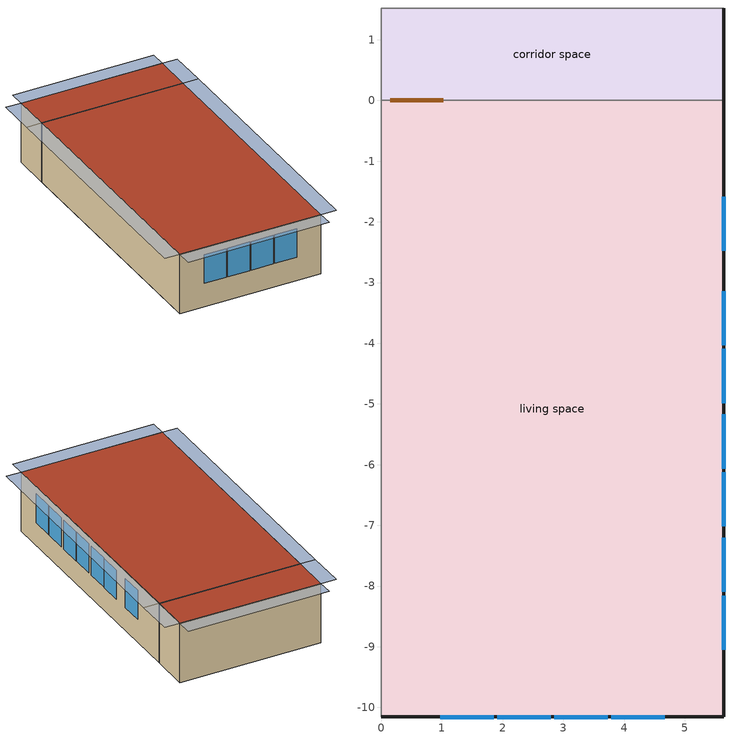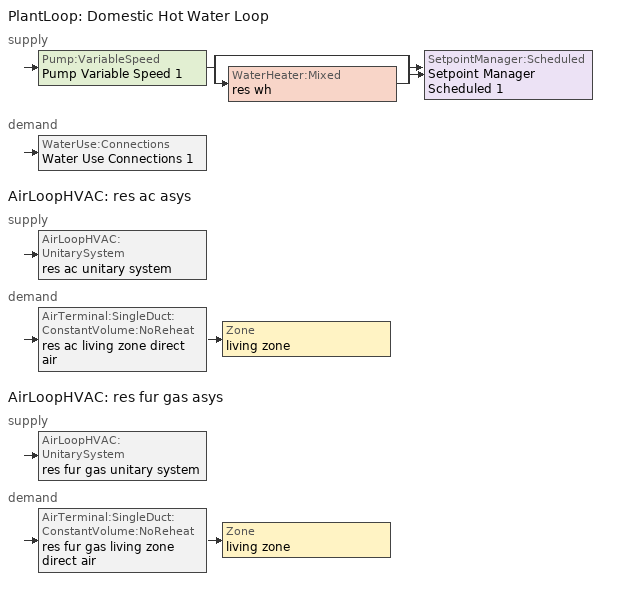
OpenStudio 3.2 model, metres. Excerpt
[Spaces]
living space
 floor adiabatic (FloorFinUninsFin): 0,-10.16 0,0 5.64,0 5.64,-10.16 z4.88
 wall outside (WallExtInsFin): 0,-10.16 5.64,-10.16 5.64,0 z4.88:7.32
 wall adiabatic (WallIntFinUninsFin): 5.64,0 0,0 0,-10.16 z4.88:7.32
 window (WindowConstruction): 0.97,-10.16 1.85,-10.16 / 1.91,-10.16 2.79,-10.16 / 2.85,-10.16 3.73,-10.16 / 3.79,-10.16 4.67,-10.16 z5.84:7.01; 5.64,-9.05 5.64,-8.16 / 5.64,-8.1 5.64,-7.2 / 5.64,-7.02 5.64,-6.13 / 5.64,-6.06 5.64,-5.17 / 5.64,-4.99 5.64,-4.09 / 5.64,-4.03 5.64,-3.14 / 5.64,-2.48 5.64,-1.59 z5.82:7.01
 roof outside (RoofFinInsExt): 5.64,-10.16 5.64,0 0,0 0,-10.16 z7.32
corridor space
 floor adiabatic (FloorUnfinUninsUnfin): 0,0 0,1.52 5.64,1.52 5.64,0 z4.88
 wall outside (WallExtUninsUnfin): 5.64,0 5.64,1.52 z4.88:7.32
 wall adiabatic (WallIntUnfinUninsUnfin): 5.64,1.52 0,1.52 0,0 5.64,0 z4.88:7.32
 door inside (UninsDoor): 0.15,0 1.02,0 z4.88:7.01
 roof outside (RoofUnfinUninsExt 1): 5.64,0 5.64,1.52 0,1.52 0,0 z7.32
shading: 5.64,-2.48 5.64,-1.59 / 5.64,-4.99 5.64,-4.09 / 5.64,-6.06 5.64,-5.17 / 5.64,-7.02 5.64,-6.13 / 5.64,-8.1 5.64,-7.2 / 5.64,-4.03 5.64,-3.14 / 5.64,-9.05 5.64,-8.16 z5.82:7.01; 0.97,-10.16 1.85,-10.16 / 1.91,-10.16 2.79,-10.16 / 2.85,-10.16 3.73,-10.16 / 3.79,-10.16 4.67,-10.16 z5.84:7.01; 6.25,0 6.25,1.52 5.64,1.52 5.64,0 z7.32; 5.64,2.13 0,2.13 0,1.52 5.64,1.52 z7.32; -0.61,1.52 -0.61,0 0,0 0,1.52 z7.32; 0,-10.77 5.64,-10.77 5.64,-10.16 0,-10.16 z7.32; 6.25,-10.16 6.25,0 5.64,0 5.64,-10.16 z7.32; -0.61,0 -0.61,-10.16 0,-10.16 0,0 z7.32
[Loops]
PlantLoop 'Domestic Hot Water Loop'
 supply: Pump:VariableSpeed 'Pump Variable Speed 1' > split
  | bypass
  | WaterHeater:Mixed 'res wh'
  join > SetpointManager:Scheduled 'Setpoint Manager Scheduled 1'
 demand: WaterUse:Connections 'Water Use Connections 1'
AirLoopHVAC 'res ac asys'
 supply: AirLoopHVAC:UnitarySystem 'res ac unitary system'
 demand: AirTerminal:SingleDuct:ConstantVolume:NoReheat 'res ac living zone direct air' > Zone 'living zone'
AirLoopHVAC 'res fur gas asys'
 supply: AirLoopHVAC:UnitarySystem 'res fur gas unitary system'
 demand: AirTerminal:SingleDuct:ConstantVolume:NoReheat 'res fur gas living zone direct air' > Zone 'living zone'
[Building]
Building 1: North Axis {deg}=0; Standards Number of Stories=4; Standards Number of Above Ground Stories=3; Standards Building Type=multifamily; Standards Number of Living Units=13
[Site]
Boston Logan IntL Arpt_MA_USA: Latitude {deg}=42.37; Longitude {deg}=-71.02; Time Zone {hr}=-5; Elevation {m}=6; Terrain=Suburbs
[ClimateZones]
Climate Zone Institution Name 1=Building America; Climate Zone Document Year 1=0; Climate Zone Value 1=Cold
[Site:WaterMainsTemperature]
Calculation Method=Correlation; Annual Average Outdoor Air Temperature {C}=10.5996; Maximum Difference In Monthly Average Outdoor Air Temperatures {deltaC}=26.3598
[Site:GroundTemperature:Deep]
10.5996, 10.5996, 10.5996, 10.5996, 10.5996, 10.5996, 10.5996, 10.5996, 10.5996, 10.5996, 10.5996, 10.5996
[Material] Roughness=Rough
Name | Thickness {m} | Conductivity {W/m-K} | Density {kg/m3} | Specific Heat {J/kg-K} | Thermal Absorptance | Solar Absorptance | Visible Absorptance
Asphalt Shingles, Medium | 0.009525 | 0.162714 | 1121.4 | 1465.45 | 0.91 | 0.85 | 0.85
RoofSheathing | 0.01905 | 0.115458 | 512.64 | 1214.23 | 0.82 | 0.3 | 0.3
RoofIns | 0.28575 | 0.0473167 | 78.34581 | 1123.46 | 0.91 | 0.85 | 0.91
Drywall 0.5 in. | 0.0127 | 0.160291 | 801 | 837.4 | 0.9 | 0.5 | 0.1
RoofStudAndAirRoof 1 | 0.28575 | 11.3112 | 37.0049 | 1207.88 | 0.91 | 0.85 | 0.91
Vinyl, Light | 0.009525 | 0.089435 | 177.822 | 1046.75 | 0.9 | 0.3 | 0.3
WallSheathing | 0.0127 | 0.115458 | 512.64 | 1214.23 | 0.82 | 0.3 | 0.3
WallCMU | 0.1524 | 0.469988 | 1001.12 | 852.065 | 0.9 | 0.3 | 0.9
WallFurring | 0.0508 | 0.0312359 | 110.334 | 1154.52 | 0.9 | 0.3 | 0.9
WallStudAndCavity | 0.0889 | 0.393744 | 83.0341 | 1211.67 | 0.9 | 0.3 | 0.9
WallStudAndCavity 1 | 0.0889 | 0.396154 | 83.0341 | 1211.67 | 0.9 | 0.3 | 0.9
WallStudAndCavity 2 | 0.0889 | 0.403258 | 83.0341 | 1211.67 | 0.9 | 0.3 | 0.9
WallStudAndCavity 3 | 0.0889 | 0.397942 | 83.0341 | 1211.67 | 0.82 | 0.3 | 0.3
res furniture material living space | 0.1524 | 0.115458 | 640.8 | 1214.23 | 0.9 | 0.6 | 0.1
FloorFinStudAndAirFloor | 0.1397 | 0.557395 | 67.691 | 1210.98 | 0.9 | 0.5 | 0.9
Wood Floor | 0.015875 | 0.115458 | 544.68 | 1214.23
Floor Covering | 0.0127 | 0.0433444 | 54.468 | 1339.84 | 0.9 | 0.9
FloorFinStudAndAirFloor 1 | 0.1397 | 0.606274 | 67.691 | 1210.98 | 0.82 | 0.3 | 0.3
DoorMaterial | 0.04445 | 0.0612267 | 512.64 | 1214.23 | 0.82 | 0.3 | 0.3
[Construction]
RoofFinInsExt: Asphalt Shingles, Medium, RoofSheathing, RoofIns, Drywall 0.5 in.
RoofUnfinUninsExt 1: Asphalt Shingles, Medium, RoofSheathing, RoofStudAndAirRoof 1
WallExtInsFin: Vinyl, Light, WallSheathing, WallCMU, WallFurring, Drywall 0.5 in.
WallExtUninsUnfin: Vinyl, Light, WallSheathing, WallStudAndCavity
WallIntFinUninsFin: Vinyl, Light, WallStudAndCavity 1, Drywall 0.5 in.
WallIntUnfinUninsUnfin: Vinyl, Light, WallStudAndCavity 2
WallIntFinUninsFin 1: WallStudAndCavity 3, Drywall 0.5 in.
res furniture construction living space: res furniture material living space
FloorFinUninsFin: Drywall 0.5 in., FloorFinStudAndAirFloor, RoofSheathing, Wood Floor, Floor Covering
FloorUnfinUninsUnfin: FloorFinStudAndAirFloor 1, RoofSheathing
WindowConstruction: WindowMaterial
UninsDoor: DoorMaterial
[WindowMaterial:SimpleGlazingSystem]
WindowMaterial: U-Factor {W/m2-K}=2.78222; Solar Heat Gain Coefficient=0.56
[ThermalZone] Use Ideal Air Loads=No
Name | Thermostat
living zone | living zone temperature setpoint
corridor zone
[Sizing:Zone] Zone Cooling Design Supply Air Temperature Input Method=SupplyAirTemperature; Zone Cooling Design Supply Air Temperature {C}=14; Zone Cooling Design Supply Air Temperature Difference {deltaC}=11.11; Zone Heating Design Supply Air Temperature Input Method=SupplyAirTemperature; Zone Heating Design Supply Air Temperature {C}=40; Zone Heating Design Supply Air Temperature Difference {deltaC}=11.11; Zone Cooling Design Supply Air Humidity Ratio {kg-H2O/kg-air}=0.0085; Zone Heating Design Supply Air Humidity Ratio {kg-H2O/kg-air}=0.008; Cooling Design Air Flow Method=DesignDay; Heating Design Air Flow Method=DesignDay; Account for Dedicated Outdoor Air System=No; Dedicated Outdoor Air System Control Strategy=NeutralSupplyAir; Dedicated Outdoor Air Low Setpoint Temperature for Design {C}=autosize; Dedicated Outdoor Air High Setpoint Temperature for Design {C}=autosize
living zone; corridor zone
[Zone equipment]
living zone: res ac living zone direct air, res fur gas living zone direct air
[Space]
Name | Space Type | Thermal Zone | Building Unit
living space | Space Type 1 | living zone | unit 1
corridor space | Space Type 2 | corridor zone
[SpaceType]
Name | Standards Space Type
Space Type 1 | living
Space Type 2 | corridor
[BuildingUnit]
unit 1: Building Unit Type=Residential
[External:File]
schedules.csv: File=schedules.csv
[People:Definition]
res occupants|living space: Number of People Calculation Method=People; Number of People {people}=1; Fraction Radiant=0.319734; Sensible Heat Fraction=0.573; Carbon Dioxide Generation Rate {m3/s-W}=0; Enable ASHRAE 55 Comfort Warnings=No; Mean Radiant Temperature Calculation Type=ZoneAveraged
[People]
res occupants|living space: People Definition=res occupants|living space; Space or SpaceType=living space; Number of People Schedule=occupants; Activity Level Schedule=res occupants activity schedule; Multiplier=1
[InternalMass:Definition] Design Level Calculation Method=SurfaceArea
Name | Construction | Surface Area {m2}
living space Partition | WallIntFinUninsFin 1 | 57.3212
res furniture mass living space | res furniture construction living space | 22.9285
[InternalMass] Space or SpaceType=living space; Multiplier=1
Name | Internal Mass Definition
living space Partition | living space Partition
res furniture mass living space | res furniture mass living space
[PlantLoop]
Domestic Hot Water Loop: Glycol Concentration=0; Maximum Loop Flow Rate {m3/s}=0.01; Plant Loop Volume {m3}=0.003; Load Distribution Scheme=Optimal
[Sizing:Plant]
Domestic Hot Water Loop: Loop Type=Heating; Design Loop Exit Temperature {C}=51.6667; Loop Design Temperature Difference {deltaC}=5.55556; Sizing Option=NonCoincident; Zone Timesteps in Averaging Window=1; Coincident Sizing Factor Mode=None
[Pump:VariableSpeed]
Pump Variable Speed 1: Rated Flow Rate {m3/s}=0.01; Rated Pump Head {Pa}=1; Rated Power Consumption {W}=0; Motor Efficiency=1; Fraction of Motor Inefficiencies to Fluid Stream=0; Coefficient 1 of the Part Load Performance Curve=0; Coefficient 2 of the Part Load Performance Curve=1; Coefficient 3 of the Part Load Performance Curve=0; Coefficient 4 of the Part Load Performance Curve=0; Pump Control Type=Intermittent; Skin Loss Radiative Fraction=0.5; Design Power Sizing Method=PowerPerFlowPerPressure; Design Electric Power per Unit Flow Rate {W/(m3/s)}=348701.1; Design Shaft Power per Unit Flow Rate per Unit Head {W-s/m3-Pa}=1.28205; Design Minimum Flow Rate Fraction=0
[SetpointManager:Scheduled]
Setpoint Manager Scheduled 1: Control Variable=Temperature; Schedule=dhw temp
[WaterHeater:Mixed]
res wh: Tank Volume {m3}=0.107884; Setpoint Temperature Schedule=WH Setpoint Temp; Deadband Temperature Difference {deltaC}=2; Maximum Temperature Limit {C}=99; Heater Control Type=Cycle; Heater Maximum Capacity {W}=11722.8; Heater Minimum Capacity {W}=0; Heater Fuel Type=NaturalGas; Heater Thermal Efficiency=0.773298; Off Cycle Parasitic Fuel Consumption Rate {W}=0; Off Cycle Parasitic Fuel Type=Electricity; Off Cycle Parasitic Heat Fraction to Tank=0; On Cycle Parasitic Fuel Consumption Rate {W}=0; On Cycle Parasitic Fuel Type=Electricity; On Cycle Parasitic Heat Fraction to Tank=0; Ambient Temperature Indicator=ThermalZone; Ambient Temperature Thermal Zone=living zone; Off Cycle Loss Coefficient to Ambient Temperature {W/K}=4.15693; Off Cycle Loss Fraction to Thermal Zone=0.64; On Cycle Loss Coefficient to Ambient Temperature {W/K}=4.15693; On Cycle Loss Fraction to Thermal Zone=1; Use Side Effectiveness=1; Source Side Effectiveness=1; Use Side Design Flow Rate {m3/s}=autosize; Source Side Design Flow Rate {m3/s}=autosize; Indirect Water Heating Recovery Time {hr}=1.5; Source Side Flow Control Mode=IndirectHeatPrimarySetpoint
[WaterHeater:Sizing]
res wh: Design Mode=PeakDraw; Time Storage Can Meet Peak Draw {hr}=0.538503; Time for Tank Recovery {hr}=0; Nominal Tank Volume for Autosizing Plant Connections {m3}=1
[WaterUse:Connections]
Water Use Connections 1: Drain Water Heat Exchanger Type=None; Drain Water Heat Exchanger Destination=Plant; Water Use Equipment Name 1=res shower; Water Use Equipment Name 2=res sink; Water Use Equipment Name 3=res bath; Water Use Equipment Name 4=res shower dist; Water Use Equipment Name 5=res sink dist; Water Use Equipment Name 6=res bath dist
[WaterUse:Equipment:Definition] Target Temperature Schedule=fixtures temperature schedule
Name | Peak Flow Rate {m3/s}
res shower | 4.21913e-05
res sink | 4.33253e-05
res bath | 0.000120343
res shower dist; res sink dist; res bath dist | 0
[WaterUse:Equipment] Space=living space
Name | Water Use Equipment Definition | Flow Rate Fraction Schedule
res shower | res shower | showers
res sink | res sink | sinks
res bath | res bath | baths
res shower dist | res shower dist | showers
res sink dist | res sink dist | sinks
res bath dist | res bath dist | baths
[OtherEquipment:Definition] Design Level Calculation Method=EquipmentLevel
Name | Design Level {W} | Fraction Latent | Fraction Radiant | Fraction Lost
res shower | 1213 | 0.486928 | 0 | 0
res sink | 434.8 | 0.311378 | 0 | 0
res bath | 1773.46 | 0 | 0 | 0
res hot water distribution | 2058.7 | 0 | 0 | 0
res range gas | 8060.01 | 0.2 | 0.18 | 0.5
[OtherEquipment] Space or SpaceType=living space
Name | Other Equipment Definition | Schedule | Fuel Type
res shower | res shower | showers
res sink | res sink | sinks
res bath | res bath | baths
res hot water distribution | res hot water distribution | showers
res range gas | res range gas | cooking_range | NaturalGas
[EnergyManagementSystem:Sensor]
Name | Output Variable or Output Meter Index Key | Output Variable or Output Meter
res_shower_vol | res shower | Water Use Equipment Hot Water Volume
res_shower_tout | res wh | Water Heater Use Side Outlet Temperature
res_shower_mixsp | fixtures temperature schedule | Schedule Value
res_nv_pb_s |  | Site Outdoor Air Barometric Pressure
res_af_vw_s |  | Site Wind Speed
res_nv_wt_s |  | Site Outdoor Air Humidity Ratio
res_af_1_tin_s | living zone | Zone Mean Air Temperature
res_af_1_tt_s | living zone | Zone Outdoor Air Drybulb Temperature
res_nv_1_nva_s | res nv_1 avail schedule | Schedule Value
res_nv_1_sp_s | res nv_1 temp schedule | Schedule Value
res_ds_res_fur_gas_asys_fan_rtf_s | res fur gas htg supply fan | Fan Runtime Fraction
res_ds_res_ac_asys_fan_rtf_s | res ac clg supply fan | Fan Runtime Fraction
res_infil_1_range_sch_s | res mv_1 range exhaust schedule | Schedule Value
res_infil_1_bath_sch_s | res mv_1 bath exhaust schedule | Schedule Value
res_infil_1_wh_sch_s | Always On Discrete | Schedule Value
[EnergyManagementSystem:Program]
res_shower_sag: If res_shower_vol > 0; Set ShowerTime=SystemTimeStep; Else; Set ShowerTime=0; EndIf; If (res_shower_vol > 0) && (res_shower_mixsp > res_shower_tout); Set ShowerSag=SystemTimeStep; Set ShowerE=res_shower_vol*4141170*(res_shower_mixsp-res_shower_tout); Else; Set ShowerSag=0; Set ShowerE=0; EndIf
res_nv_1_program: Set Tdiff = res_af_1_tin_s-res_af_1_tt_s; Set dT = (@Abs Tdiff); Set pt = (@RhFnTdbWPb res_af_1_tt_s res_nv_wt_s res_nv_pb_s); Set NVA = 4577.208689860516; Set Cs = 8.963020389461627e-05; Set Cw = 6.158219665777789e-05; Set MNV = 0.7765108598784023; Set MHR = 0.0115; Set MRH = 0.7; Set temp1 = (res_nv_1_nva_s*NVA); Set SGNV = temp1*((((Cs*dT)+(Cw*(res_af_vw_s^2)))^0.5)/1000); If (res_nv_wt_s<MHR) && (pt<MRH) && (res_af_1_tin_s>res_nv_1_sp_s); Set temp2 = (res_af_1_tin_s-res_nv_1_sp_s); Set NVadj1 = temp2/(res_af_1_tin_s-res_af_1_tt_s); Set NVadj2 = (@Min NVadj1 1); Set NVadj3 = (@Max NVadj2 0); Set NVadj = SGNV*NVadj3; Set res_nv_1_flow_act = (@Min NVadj MNV); Else; Set res_nv_1_flow_act = 0; EndIf
res_infil_1_program: Set p_m = 0.14; Set p_s = 0.22; Set s_m = 270; Set s_s = 370; Set z_m = 9.99744; Set z_s = 2.4384; Set f_t = (((s_m/z_m)^p_m)*((z_s/s_s)^p_s)); Set Tdiff = res_af_1_tin_s-res_af_1_tt_s; Set dT = @Abs Tdiff; Set c = 0.0474; Set Cs = 0.0841; Set Cw = 0.1506; Set n = 0.65; Set sft = (f_t*0.7000000000000001); Set temp1 = ((c*Cw)*((sft*res_af_vw_s)^(2*n)))^2; Set Qn = (((c*Cs*(dT^n))^2)+temp1)^0.5; Set Tdiff = res_af_1_tin_s-res_af_1_tt_s; Set QWHV = res_infil_1_wh_sch_s*0.0; Set Qrange = res_infil_1_range_sch_s*0.0472; Set Qdryer = 0.0; Set Qbath = res_infil_1_bath_sch_s*0.0236; Set QductsOut = 0; Set QductsIn = 0; Set Qout = Qrange+Qbath+Qdryer+QductsOut; Set Qin = QWHV+QductsIn; Set faneff_wh = 1; Set res_infil_1_house_fan_act = (QWHV*300)/faneff_wh*0; Set faneff_sp = 0.4719474432000001; Set res_infil_1_range_fan_act = (Qrange*300)/faneff_sp; Set res_infil_1_bath_fan_act = (Qbath*300)/faneff_sp; Set Qfan = (@Max Qout Qin); If Qfan > 0; Set Qavg = ((Qout + Qin) / 2.0); If ((@Abs (Qout - Qavg)) / Qavg) <= 0.1; Set phi = 1; Else; Set phi = (Qn / (Qn + Qfan)); EndIf; Set Qinf_adj = phi * Qn; Else; Set Qinf_adj = Qn; EndIf; Set res_infil_1_flow_act = Qfan + Qinf_adj
[EnergyManagementSystem:ProgramCallingManager]
res shower sag: EndOfSystemTimestepAfterHVACReporting; res_shower_sag
res af_1 program calling manager: BeginTimestepBeforePredictor; res_infil_1_program; res_nv_1_program
[EnergyManagementSystem:OutputVariable] Type of Data in Variable=Summed; Update Frequency=SystemTimestep; EMS Program or Subroutine=res_shower_sag
Name | EMS Variable | Units
Unmet Shower Energy|unit 1 | ShowerE | J
Unmet Shower Time|unit 1 | ShowerSag | hr
Shower Draw Time|unit 1 | ShowerTime | hr
[Coil:Cooling:DX:SingleSpeed]
res ac cooling coil: Availability Schedule=Always On Discrete; Rated Total Cooling Capacity {W}=3034.56; Rated Sensible Heat Ratio=0.740403; Rated COP {W/W}=3.06784; Rated Air Flow Rate {m3/s}=0.15723; Rated Evaporator Fan Power Per Volume Flow Rate {W/(m3/s)}=773.391; Total Cooling Capacity Function of Temperature Curve=Cool-Cap-fT1; Total Cooling Capacity Function of Flow Fraction Curve=Cool-Cap-fFF1; Energy Input Ratio Function of Temperature Curve=Cool-EIR-fT1; Energy Input Ratio Function of Flow Fraction Curve=Cool-EIR-fFF1; Part Load Fraction Correlation Curve=Cool-PLF-fPLR1; Minimum Outdoor Dry-Bulb Temperature for Compressor Operation {C}=-25; Nominal Time for Condensate Removal to Begin {s}=1000; Ratio of Initial Moisture Evaporation Rate and Steady State Latent Capacity=1.5; Maximum Cycling Rate {cycles/hr}=3; Latent Capacity Time Constant {s}=45; Condenser Type=AirCooled; Evaporative Condenser Effectiveness=0; Evaporative Condenser Air Flow Rate {m3/s}=Autosize; Evaporative Condenser Pump Rated Power Consumption {W}=Autosize; Crankcase Heater Capacity {W}=0; Maximum Outdoor Dry-Bulb Temperature for Crankcase Heater Operation {C}=12.7778; Basin Heater Capacity {W/K}=0; Basin Heater Setpoint Temperature {C}=10
[Fan:OnOff] Availability Schedule=Always On Discrete; Fan Total Efficiency=0.75; Pressure Rise {Pa}=794.58; Maximum Flow Rate {m3/s}=0.203211; Motor Efficiency=1; Motor In Airstream Fraction=1
Name | Fan Power Ratio Function of Speed Ratio Curve | Fan Efficiency Ratio Function of Speed Ratio Curve
res ac clg supply fan | Fan On Off Power Curve | Fan On Off Efficiency Curve
res fur gas htg supply fan | Fan On Off Power Curve 1 | Fan On Off Efficiency Curve 1
[AirLoopHVAC:UnitarySystem] Control Type=Load; Controlling Zone or Thermostat Location=living zone; Dehumidification Control Type=None; Availability Schedule=Always On Discrete; Fan Placement=BlowThrough; Supply Air Fan Operating Mode Schedule=Always Off Discrete; DX Heating Coil Sizing Ratio=1; Use DOAS DX Cooling Coil=No; DOAS DX Cooling Coil Leaving Minimum Air Temperature {C}=2; Latent Load Control=SensibleOnlyLoadControl; Supply Air Flow Rate Method During Cooling Operation=SupplyAirFlowRate; Supply Air Flow Rate Method During Heating Operation=SupplyAirFlowRate; Supply Air Flow Rate When No Cooling or Heating is Required {m3/s}=0; Maximum Supply Air Temperature {C}=48.8889; Maximum Outdoor Dry-Bulb Temperature for Supplemental Heater Operation {C}=21; Maximum Cycling Rate {cycles/hr}=2.5; Heat Pump Time Constant {s}=60; Fraction of On-Cycle Power Use=0.01; Heat Pump Fan Delay Time {s}=60; Ancilliary On-Cycle Electric Power {W}=0; Ancilliary Off-Cycle Electric Power {W}=0
Name | Supply Fan | Cooling Coil | Supply Air Flow Rate During Cooling Operation {m3/s} | Supply Air Flow Rate During Heating Operation {m3/s} | Heating Coil
res ac unitary system | res ac clg supply fan | res ac cooling coil | 0.203206 | 0
res fur gas unitary system | res fur gas htg supply fan |  | 0 | 0.106204 | res fur gas heating coil
[AirLoopHVAC] Availability Schedule=Always On Discrete; Design Supply Air Flow Rate {m3/s}=0.203206; Design Return Air Flow Fraction of Supply Air Flow=1
res ac asys; res fur gas asys
[Sizing:System] Type of Load to Size On=Sensible; Design Outdoor Air Flow Rate {m3/s}=Autosize; Central Heating Maximum System Air Flow Ratio=0.3; Preheat Design Temperature {C}=7; Preheat Design Humidity Ratio {kg-H2O/kg-Air}=0.008; Precool Design Temperature {C}=12.8; Precool Design Humidity Ratio {kg-H2O/kg-Air}=0.008; Central Cooling Design Supply Air Temperature {C}=12.8; Central Heating Design Supply Air Temperature {C}=16.7; Sizing Option=NonCoincident; 100% Outdoor Air in Cooling=Yes; 100% Outdoor Air in Heating=Yes; Central Cooling Design Supply Air Humidity Ratio {kg-H2O/kg-Air}=0.0085; Central Heating Design Supply Air Humidity Ratio {kg-H2O/kg-Air}=0.008; Cooling Design Air Flow Method=DesignDay; Cooling Design Air Flow Rate {m3/s}=0; Heating Design Air Flow Method=DesignDay; Heating Design Air Flow Rate {m3/s}=0; System Outdoor Air Method=ZoneSum; Zone Maximum Outdoor Air Fraction=1; Cooling Supply Air Flow Rate Per Floor Area {m3/s-m2}=0.00996765; Cooling Fraction of Autosized Cooling Supply Air Flow Rate=1; Cooling Supply Air Flow Rate Per Unit Cooling Capacity {m3/s-W}=3.94755e-05; Heating Supply Air Flow Rate Per Floor Area {m3/s-m2}=0.00996765; Heating Fraction of Autosized Heating Supply Air Flow Rate=1; Heating Fraction of Autosized Cooling Supply Air Flow Rate=1; Heating Supply Air Flow Rate Per Unit Heating Capacity {m3/s-W}=3.15882e-05; Cooling Design Capacity Method=CoolingDesignCapacity; Cooling Design Capacity {W}=autosize; Cooling Design Capacity Per Floor Area {W/m2}=234.7; Fraction of Autosized Cooling Design Capacity=1; Heating Design Capacity Method=HeatingDesignCapacity; Heating Design Capacity {W}=autosize; Heating Design Capacity Per Floor Area {W/m2}=157; Fraction of Autosized Heating Design Capacity=1; Central Cooling Capacity Control Method=OnOff
res ac asys; res fur gas asys
[AirTerminal:SingleDuct:ConstantVolume:NoReheat] Availability Schedule=Always On Discrete; Maximum Air Flow Rate {m3/s}=0.203206
res ac living zone direct air; res fur gas living zone direct air
[Coil:Heating:Gas]
res fur gas heating coil: Availability Schedule=Always On Discrete; Gas Burner Efficiency=0.8; Nominal Capacity {W}=3625.16; Parasitic Electric Load {W}=76; Parasitic Gas Load {W}=0; Fuel Type=NaturalGas
[ThermostatSetpoint:DualSetpoint]
living zone temperature setpoint: Heating Setpoint Temperature Schedule=res heating setpoint; Cooling Setpoint Temperature Schedule=res cooling setpoint
[ElectricEquipment:Definition] Design Level Calculation Method=EquipmentLevel
Name | Design Level {W} | Fraction Latent | Fraction Radiant | Fraction Lost
res ceil fan | 20.9904 | 0 | 0.558 | 0
res refrig | 65.0889 | 0 | 0 | 0
res range electric | 775.377 | 0.3 | 0.24 | 0.3
res misc plug loads|living space | 277.916 | 0.021 | 0.558 | 0.049
res infil_1 house fan; res infil_1 range fan; res infil_1 bath fan | 0 | 0 | 0 | 1
[ElectricEquipment] Space or SpaceType=living space
Name | Electric Equipment Definition | Schedule
res ceil fan | res ceil fan | ceiling_fan
res refrig | res refrig | res refrig schedule
res range electric | res range electric | cooking_range
res misc plug loads|living space | res misc plug loads|living space | plug_loads
res infil_1 house fan | res infil_1 house fan | Always On Discrete
res infil_1 range fan | res infil_1 range fan | Always On Discrete
res infil_1 bath fan | res infil_1 bath fan | Always On Discrete
[Lights:Definition]
res lighting interior living space: Design Level Calculation Method=LightingLevel; Lighting Level {W}=970.809; Fraction Radiant=0.6; Fraction Visible=0.2; Return Air Fraction=0
[Lights]
res lighting interior living space: Lights Definition=res lighting interior living space; Space or SpaceType=living space; Schedule=lighting_interior; Fraction Replaceable=1
[Exterior:Lights:Definition]
res lighting exterior: Design Level {W}=31.9949
[Exterior:Lights]
res lighting exterior: Exterior Lights Definition=res lighting exterior; Schedule=lighting_exterior
[SpaceInfiltration:DesignFlowRate] Space or SpaceType=living space; Schedule=Always On Discrete; Design Flow Rate Calculation Method=Flow/Space; Design Flow Rate {m3/s}=0
res nv_1 flow; res infil_1 flow
[EnergyManagementSystem:Actuator]
Name | Actuated Component | Actuated Component Type | Actuated Component Control Type
res_nv_1_flow_act | res nv_1 flow | Zone Infiltration | Air Exchange Flow Rate
res_infil_1_house_fan_act | res infil_1 house fan | ElectricEquipment | Electricity Rate
res_infil_1_range_fan_act | res infil_1 range fan | ElectricEquipment | Electricity Rate
res_infil_1_bath_fan_act | res infil_1 bath fan | ElectricEquipment | Electricity Rate
res_infil_1_flow_act | res infil_1 flow | Zone Infiltration | Air Exchange Flow Rate
[Schedule:File] External File=schedules.csv; Rows to Skip at Top=1; Number of Hours of Data=8760; Minutes per Item=15
Name | Column Number
occupants | 1
showers | 14
sinks | 15
baths | 13
ceiling_fan | 16
cooking_range | 6
lighting_interior | 2
lighting_exterior | 3
plug_loads | 17
[Schedule:Constant]
Name | Value
res occupants activity schedule | 112.539
dhw temp; WH Setpoint Temp | 51.6667
fixtures temperature schedule | 43.3333
Always On Discrete | 1
Always Off Discrete | 0
[Schedule:Ruleset]
Name | Default Day Schedule | Summer Design Day Schedule | Winter Design Day Schedule
res heating setpoint | Schedule Day 6 | res heating setpoint summer design | res heating setpoint winter design
res cooling setpoint | Schedule Day 7 | res cooling setpoint summer design | res cooling setpoint winter design
res refrig schedule | Schedule Day 8 | res refrig schedule summer design | res refrig schedule winter design
res nv_1 temp schedule | Schedule Day 11
res nv_1 avail schedule | Schedule Day 12
res mv_1 range exhaust schedule | Schedule Day 15 | res mv_1 range exhaust schedule summer design | res mv_1 range exhaust schedule winter design
res mv_1 bath exhaust schedule | Schedule Day 16 | res mv_1 bath exhaust schedule summer design | res mv_1 bath exhaust schedule winter design
[Schedule:Day]
Schedule Day 6; Schedule Day 7; Schedule Day 8; res refrig schedule winter design; Schedule Day 11; Schedule Day 12; Schedule Day 15; res mv_1 range exhaust schedule winter design; Schedule Day 16; res mv_1 bath exhaust schedule winter design: 24, 0, 0
res heating setpoint weekday1; res heating setpoint weekday2; res heating setpoint weekday3; res heating setpoint weekday4; res heating setpoint weekday5; res heating setpoint weekday6; res heating setpoint weekday7; res heating setpoint weekday8; res heating setpoint weekday9; res heating setpoint weekday10; res heating setpoint weekday11; res heating setpoint weekday12: 9, 0, 20.5556, 17, 0, 19.4444, 20, 0, 21.1111, 24, 0, 20.5556
res heating setpoint weekend1; res heating setpoint weekend2; res heating setpoint weekend3; res heating setpoint weekend4; res heating setpoint weekend5; res heating setpoint weekend6; res heating setpoint weekend7; res heating setpoint weekend8; res heating setpoint weekend9; res heating setpoint weekend10; res heating setpoint weekend11; res heating setpoint weekend12; res cooling setpoint weekend1; res cooling setpoint weekend2; res cooling setpoint weekend3; res cooling setpoint weekend4; res cooling setpoint weekend5; res cooling setpoint weekend10; res cooling setpoint weekend11; res cooling setpoint weekend12: 24, 0, 20.5556
res heating setpoint winter design; res cooling setpoint winter design; res nv_1 temp schedule weekend8: 24, 0, 21.1111
res heating setpoint summer design; res cooling setpoint summer design: 24, 0, 23.8889
res cooling setpoint weekday1; res cooling setpoint weekday2; res cooling setpoint weekday3; res cooling setpoint weekday4; res cooling setpoint weekday5; res cooling setpoint weekday10; res cooling setpoint weekday11; res cooling setpoint weekday12: 9, 0, 20.5556, 12, 0, 20, 20, 0, 21.1111, 24, 0, 20.5556
res cooling setpoint weekday6; res cooling setpoint weekday7; res cooling setpoint weekday8; res cooling setpoint weekday9: 1, 0, 20.5556, 2, 0, 20.5556, 3, 0, 20.5556, 4, 0, 20.5556, 5, 0, 20.5556, 6, 0, 20.5556, 7, 0, 20.5556, 8, 0, 20.5556, 9, 0, 20.5556, 10, 0, 20, 11, 0, 20, 12, 0, 20, 13, 0, 21.1111, 14, 0, 21.1111, 15, 0, 21.1111, 16, 0, 21.1111, 17, 0, 21.1111, 18, 0, 21.1111, 19, 0, 21.1111, 20, 0, 21.1111, 21, 0, 20.5556, 22, 0, 20.5556, 23, 0, 20.5556, 24, 0, 20.5556
res cooling setpoint weekend6; res cooling setpoint weekend7; res cooling setpoint weekend8; res cooling setpoint weekend9: 1, 0, 20.5556, 2, 0, 20.5556, 3, 0, 20.5556, 4, 0, 20.5556, 5, 0, 20.5556, 6, 0, 20.5556, 7, 0, 20.5556, 8, 0, 20.5556, 9, 0, 20.5556, 10, 0, 20.5556, 11, 0, 20.5556, 12, 0, 20.5556, 13, 0, 20.5556, 14, 0, 20.5556, 15, 0, 20.5556, 16, 0, 20.5556, 17, 0, 20.5556, 18, 0, 20.5556, 19, 0, 20.5556, 20, 0, 20.5556, 21, 0, 20.5556, 22, 0, 20.5556, 23, 0, 20.5556, 24, 0, 20.5556
res refrig schedule allday1; res refrig schedule allday12: 1, 0, 0.610949, 2, 0, 0.595675, 3, 0, 0.580401, 4, 0, 0.565128, 6, 0, 0.549854, 7, 0, 0.580401, 8, 0, 0.610949, 10, 0, 0.626223, 12, 0, 0.610949, 15, 0, 0.641496, 16, 0, 0.626223, 17, 0, 0.672044, 18, 0, 0.733139, 19, 0, 0.763686, 20, 0, 0.733139, 21, 0, 0.717865, 22, 0, 0.702591, 23, 0, 0.672044, 24, 0, 0.626223
res refrig schedule allday2: 1, 0, 0.609489, 2, 0, 0.594252, 3, 0, 0.579015, 4, 0, 0.563777, 6, 0, 0.54854, 7, 0, 0.579015, 8, 0, 0.609489, 10, 0, 0.624726, 12, 0, 0.609489, 15, 0, 0.639964, 16, 0, 0.624726, 17, 0, 0.670438, 18, 0, 0.731387, 19, 0, 0.761861, 20, 0, 0.731387, 21, 0, 0.71615, 22, 0, 0.700912, 23, 0, 0.670438, 24, 0, 0.624726
res refrig schedule allday3; res refrig schedule allday4; res refrig schedule allday5: 1, 0, 0.791241, 2, 0, 0.77146, 3, 0, 0.751679, 4, 0, 0.731898, 6, 0, 0.712117, 7, 0, 0.751679, 8, 0, 0.791241, 10, 0, 0.811022, 12, 0, 0.791241, 15, 0, 0.830803, 16, 0, 0.811022, 17, 0, 0.870365, 18, 0, 0.949489, 19, 0, 0.989051, 20, 0, 0.949489, 21, 0, 0.929708, 22, 0, 0.909927, 23, 0, 0.870365, 24, 0, 0.811022
res refrig schedule allday6; res refrig schedule allday7; res refrig schedule allday8; res refrig schedule allday9: 1, 0, 0.8, 2, 0, 0.78, 3, 0, 0.76, 4, 0, 0.74, 6, 0, 0.72, 7, 0, 0.76, 8, 0, 0.8, 10, 0, 0.82, 12, 0, 0.8, 15, 0, 0.84, 16, 0, 0.82, 17, 0, 0.88, 18, 0, 0.96, 19, 0, 1, 20, 0, 0.96, 21, 0, 0.94, 22, 0, 0.92, 23, 0, 0.88, 24, 0, 0.82
res refrig schedule allday10: 1, 0, 0.679562, 2, 0, 0.662573, 3, 0, 0.645584, 4, 0, 0.628595, 6, 0, 0.611606, 7, 0, 0.645584, 8, 0, 0.679562, 10, 0, 0.696551, 12, 0, 0.679562, 15, 0, 0.71354, 16, 0, 0.696551, 17, 0, 0.747518, 18, 0, 0.815474, 19, 0, 0.849453, 20, 0, 0.815474, 21, 0, 0.798485, 22, 0, 0.781496, 23, 0, 0.747518, 24, 0, 0.696551
res refrig schedule allday11: 1, 0, 0.675182, 2, 0, 0.658303, 3, 0, 0.641423, 4, 0, 0.624544, 6, 0, 0.607664, 7, 0, 0.641423, 8, 0, 0.675182, 10, 0, 0.692062, 12, 0, 0.675182, 15, 0, 0.708942, 16, 0, 0.692062, 17, 0, 0.742701, 18, 0, 0.810219, 19, 0, 0.843978, 20, 0, 0.810219, 21, 0, 0.793339, 22, 0, 0.77646, 23, 0, 0.742701, 24, 0, 0.692062
res refrig schedule summer design; res mv_1 range exhaust schedule summer design; res mv_1 bath exhaust schedule summer design: 24, 0, 1
res nv_1 temp schedule weekday1; res nv_1 temp schedule weekday2; res nv_1 temp schedule weekday3; res nv_1 temp schedule weekday4; res nv_1 temp schedule weekday5; res nv_1 temp schedule weekday10; res nv_1 temp schedule weekday11; res nv_1 temp schedule weekday12: 9, 0, 20, 12, 0, 19.4444, 20, 0, 20.5556, 24, 0, 20
res nv_1 temp schedule weekend1; res nv_1 temp schedule weekend2; res nv_1 temp schedule weekend3; res nv_1 temp schedule weekend4; res nv_1 temp schedule weekend5; res nv_1 temp schedule weekend10; res nv_1 temp schedule weekend11; res nv_1 temp schedule weekend12: 24, 0, 20
res nv_1 temp schedule allday6; res nv_1 temp schedule allday7; res nv_1 temp schedule allday9: 24, 0, 21.6667
res nv_1 temp schedule weekday8: 9, 0, 21.1111, 17, 0, 20, 20, 0, 21.6667, 24, 0, 21.1111
res nv_1 availability schedule allday1 on; res nv_1 availability schedule allday1 on 1; res nv_1 availability schedule allday1 on 2; res nv_1 availability schedule allday1 on 3; res nv_1 availability schedule allday1 on 4; res nv_1 availability schedule allday1 on 5; res nv_1 availability schedule allday1 on 6; res nv_1 availability schedule allday1 on 7; res nv_1 availability schedule allday1 on 8; res nv_1 availability schedule allday1 on 9; res nv_1 availability schedule allday1 on 10; res nv_1 availability schedule allday1 on 11: 1, 0, 1, 2, 0, 1, 3, 0, 1, 4, 0, 1, 5, 0, 1, 6, 0, 1, 7, 0, 1, 8, 0, 1, 9, 0, 1, 10, 0, 1, 11, 0, 1, 12, 0, 1, 13, 0, 1, 14, 0, 1, 15, 0, 1, 16, 0, 1, 17, 0, 1, 18, 0, 1, 19, 0, 1, 20, 0, 1, 21, 0, 1, 22, 0, 1, 23, 0, 1, 24, 0, 1
res mv_1 range exhaust schedule allday1; res mv_1 range exhaust schedule allday2; res mv_1 range exhaust schedule allday3; res mv_1 range exhaust schedule allday4; res mv_1 range exhaust schedule allday5; res mv_1 range exhaust schedule allday6; res mv_1 range exhaust schedule allday7; res mv_1 range exhaust schedule allday8; res mv_1 range exhaust schedule allday9; res mv_1 range exhaust schedule allday10; res mv_1 range exhaust schedule allday11; res mv_1 range exhaust schedule allday12: 16, 0, 0, 17, 0, 1, 24, 0, 0
res mv_1 bath exhaust schedule allday1; res mv_1 bath exhaust schedule allday2; res mv_1 bath exhaust schedule allday3; res mv_1 bath exhaust schedule allday4; res mv_1 bath exhaust schedule allday5; res mv_1 bath exhaust schedule allday6; res mv_1 bath exhaust schedule allday7; res mv_1 bath exhaust schedule allday8; res mv_1 bath exhaust schedule allday9; res mv_1 bath exhaust schedule allday10; res mv_1 bath exhaust schedule allday11; res mv_1 bath exhaust schedule allday12: 4, 0, 0, 5, 0, 1, 24, 0, 0
[Schedule:Rule] Date Specification Type=DateRange; Start Day=1
Name | Schedule Ruleset | Rule Order | Day Schedule | Apply Monday | Apply Tuesday | Apply Wednesday | Apply Thursday | Apply Friday | Start Month | End Month | End Day | Apply Sunday | Apply Saturday
res heating setpoint weekday rule1 | res heating setpoint | 23 | res heating setpoint weekday1 | Yes | Yes | Yes | Yes | Yes | 1 | 1 | 31
res heating setpoint weekend rule1 | res heating setpoint | 22 | res heating setpoint weekend1 |  |  |  |  |  | 1 | 1 | 31 | Yes | Yes
res heating setpoint weekday rule2 | res heating setpoint | 21 | res heating setpoint weekday2 | Yes | Yes | Yes | Yes | Yes | 2 | 2 | 28
res heating setpoint weekend rule2 | res heating setpoint | 20 | res heating setpoint weekend2 |  |  |  |  |  | 2 | 2 | 28 | Yes | Yes
res heating setpoint weekday rule3 | res heating setpoint | 19 | res heating setpoint weekday3 | Yes | Yes | Yes | Yes | Yes | 3 | 3 | 31
res heating setpoint weekend rule3 | res heating setpoint | 18 | res heating setpoint weekend3 |  |  |  |  |  | 3 | 3 | 31 | Yes | Yes
res heating setpoint weekday rule4 | res heating setpoint | 17 | res heating setpoint weekday4 | Yes | Yes | Yes | Yes | Yes | 4 | 4 | 30
res heating setpoint weekend rule4 | res heating setpoint | 16 | res heating setpoint weekend4 |  |  |  |  |  | 4 | 4 | 30 | Yes | Yes
res heating setpoint weekday rule5 | res heating setpoint | 15 | res heating setpoint weekday5 | Yes | Yes | Yes | Yes | Yes | 5 | 5 | 31
res heating setpoint weekend rule5 | res heating setpoint | 14 | res heating setpoint weekend5 |  |  |  |  |  | 5 | 5 | 31 | Yes | Yes
res heating setpoint weekday rule6 | res heating setpoint | 13 | res heating setpoint weekday6 | Yes | Yes | Yes | Yes | Yes | 6 | 6 | 30
res heating setpoint weekend rule6 | res heating setpoint | 12 | res heating setpoint weekend6 |  |  |  |  |  | 6 | 6 | 30 | Yes | Yes
res heating setpoint weekday rule7 | res heating setpoint | 11 | res heating setpoint weekday7 | Yes | Yes | Yes | Yes | Yes | 7 | 7 | 31
res heating setpoint weekend rule7 | res heating setpoint | 10 | res heating setpoint weekend7 |  |  |  |  |  | 7 | 7 | 31 | Yes | Yes
res heating setpoint weekday rule8 | res heating setpoint | 9 | res heating setpoint weekday8 | Yes | Yes | Yes | Yes | Yes | 8 | 8 | 31
res heating setpoint weekend rule8 | res heating setpoint | 8 | res heating setpoint weekend8 |  |  |  |  |  | 8 | 8 | 31 | Yes | Yes
res heating setpoint weekday rule9 | res heating setpoint | 7 | res heating setpoint weekday9 | Yes | Yes | Yes | Yes | Yes | 9 | 9 | 30
res heating setpoint weekend rule9 | res heating setpoint | 6 | res heating setpoint weekend9 |  |  |  |  |  | 9 | 9 | 30 | Yes | Yes
res heating setpoint weekday rule10 | res heating setpoint | 5 | res heating setpoint weekday10 | Yes | Yes | Yes | Yes | Yes | 10 | 10 | 31
res heating setpoint weekend rule10 | res heating setpoint | 4 | res heating setpoint weekend10 |  |  |  |  |  | 10 | 10 | 31 | Yes | Yes
res heating setpoint weekday rule11 | res heating setpoint | 3 | res heating setpoint weekday11 | Yes | Yes | Yes | Yes | Yes | 11 | 11 | 30
res heating setpoint weekend rule11 | res heating setpoint | 2 | res heating setpoint weekend11 |  |  |  |  |  | 11 | 11 | 30 | Yes | Yes
res heating setpoint weekday rule12 | res heating setpoint | 1 | res heating setpoint weekday12 | Yes | Yes | Yes | Yes | Yes | 12 | 12 | 31
res heating setpoint weekend rule12 | res heating setpoint | 0 | res heating setpoint weekend12 |  |  |  |  |  | 12 | 12 | 31 | Yes | Yes
res cooling setpoint weekday rule1 | res cooling setpoint | 23 | res cooling setpoint weekday1 | Yes | Yes | Yes | Yes | Yes | 1 | 1 | 31
res cooling setpoint weekend rule1 | res cooling setpoint | 22 | res cooling setpoint weekend1 |  |  |  |  |  | 1 | 1 | 31 | Yes | Yes
res cooling setpoint weekday rule2 | res cooling setpoint | 21 | res cooling setpoint weekday2 | Yes | Yes | Yes | Yes | Yes | 2 | 2 | 28
res cooling setpoint weekend rule2 | res cooling setpoint | 20 | res cooling setpoint weekend2 |  |  |  |  |  | 2 | 2 | 28 | Yes | Yes
res cooling setpoint weekday rule3 | res cooling setpoint | 19 | res cooling setpoint weekday3 | Yes | Yes | Yes | Yes | Yes | 3 | 3 | 31
res cooling setpoint weekend rule3 | res cooling setpoint | 18 | res cooling setpoint weekend3 |  |  |  |  |  | 3 | 3 | 31 | Yes | Yes
res cooling setpoint weekday rule4 | res cooling setpoint | 17 | res cooling setpoint weekday4 | Yes | Yes | Yes | Yes | Yes | 4 | 4 | 30
res cooling setpoint weekend rule4 | res cooling setpoint | 16 | res cooling setpoint weekend4 |  |  |  |  |  | 4 | 4 | 30 | Yes | Yes
res cooling setpoint weekday rule5 | res cooling setpoint | 15 | res cooling setpoint weekday5 | Yes | Yes | Yes | Yes | Yes | 5 | 5 | 31
res cooling setpoint weekend rule5 | res cooling setpoint | 14 | res cooling setpoint weekend5 |  |  |  |  |  | 5 | 5 | 31 | Yes | Yes
res cooling setpoint weekday rule6 | res cooling setpoint | 13 | res cooling setpoint weekday6 | Yes | Yes | Yes | Yes | Yes | 6 | 6 | 30
res cooling setpoint weekend rule6 | res cooling setpoint | 12 | res cooling setpoint weekend6 |  |  |  |  |  | 6 | 6 | 30 | Yes | Yes
res cooling setpoint weekday rule7 | res cooling setpoint | 11 | res cooling setpoint weekday7 | Yes | Yes | Yes | Yes | Yes | 7 | 7 | 31
res cooling setpoint weekend rule7 | res cooling setpoint | 10 | res cooling setpoint weekend7 |  |  |  |  |  | 7 | 7 | 31 | Yes | Yes
res cooling setpoint weekday rule8 | res cooling setpoint | 9 | res cooling setpoint weekday8 | Yes | Yes | Yes | Yes | Yes | 8 | 8 | 31
res cooling setpoint weekend rule8 | res cooling setpoint | 8 | res cooling setpoint weekend8 |  |  |  |  |  | 8 | 8 | 31 | Yes | Yes
res cooling setpoint weekday rule9 | res cooling setpoint | 7 | res cooling setpoint weekday9 | Yes | Yes | Yes | Yes | Yes | 9 | 9 | 30
res cooling setpoint weekend rule9 | res cooling setpoint | 6 | res cooling setpoint weekend9 |  |  |  |  |  | 9 | 9 | 30 | Yes | Yes
res cooling setpoint weekday rule10 | res cooling setpoint | 5 | res cooling setpoint weekday10 | Yes | Yes | Yes | Yes | Yes | 10 | 10 | 31
res cooling setpoint weekend rule10 | res cooling setpoint | 4 | res cooling setpoint weekend10 |  |  |  |  |  | 10 | 10 | 31 | Yes | Yes
res cooling setpoint weekday rule11 | res cooling setpoint | 3 | res cooling setpoint weekday11 | Yes | Yes | Yes | Yes | Yes | 11 | 11 | 30
res cooling setpoint weekend rule11 | res cooling setpoint | 2 | res cooling setpoint weekend11 |  |  |  |  |  | 11 | 11 | 30 | Yes | Yes
res cooling setpoint weekday rule12 | res cooling setpoint | 1 | res cooling setpoint weekday12 | Yes | Yes | Yes | Yes | Yes | 12 | 12 | 31
res cooling setpoint weekend rule12 | res cooling setpoint | 0 | res cooling setpoint weekend12 |  |  |  |  |  | 12 | 12 | 31 | Yes | Yes
res refrig schedule allday rule1 | res refrig schedule | 11 | res refrig schedule allday1 | Yes | Yes | Yes | Yes | Yes | 1 | 1 | 31 | Yes | Yes
res refrig schedule allday rule2 | res refrig schedule | 10 | res refrig schedule allday2 | Yes | Yes | Yes | Yes | Yes | 2 | 2 | 28 | Yes | Yes
res refrig schedule allday rule3 | res refrig schedule | 9 | res refrig schedule allday3 | Yes | Yes | Yes | Yes | Yes | 3 | 3 | 31 | Yes | Yes
res refrig schedule allday rule4 | res refrig schedule | 8 | res refrig schedule allday4 | Yes | Yes | Yes | Yes | Yes | 4 | 4 | 30 | Yes | Yes
res refrig schedule allday rule5 | res refrig schedule | 7 | res refrig schedule allday5 | Yes | Yes | Yes | Yes | Yes | 5 | 5 | 31 | Yes | Yes
res refrig schedule allday rule6 | res refrig schedule | 6 | res refrig schedule allday6 | Yes | Yes | Yes | Yes | Yes | 6 | 6 | 30 | Yes | Yes
res refrig schedule allday rule7 | res refrig schedule | 5 | res refrig schedule allday7 | Yes | Yes | Yes | Yes | Yes | 7 | 7 | 31 | Yes | Yes
res refrig schedule allday rule8 | res refrig schedule | 4 | res refrig schedule allday8 | Yes | Yes | Yes | Yes | Yes | 8 | 8 | 31 | Yes | Yes
res refrig schedule allday rule9 | res refrig schedule | 3 | res refrig schedule allday9 | Yes | Yes | Yes | Yes | Yes | 9 | 9 | 30 | Yes | Yes
res refrig schedule allday rule10 | res refrig schedule | 2 | res refrig schedule allday10 | Yes | Yes | Yes | Yes | Yes | 10 | 10 | 31 | Yes | Yes
res refrig schedule allday rule11 | res refrig schedule | 1 | res refrig schedule allday11 | Yes | Yes | Yes | Yes | Yes | 11 | 11 | 30 | Yes | Yes
res refrig schedule allday rule12 | res refrig schedule | 0 | res refrig schedule allday12 | Yes | Yes | Yes | Yes | Yes | 12 | 12 | 31 | Yes | Yes
res nv_1 temp schedule weekday rule1 | res nv_1 temp schedule | 20 | res nv_1 temp schedule weekday1 | Yes | Yes | Yes | Yes | Yes | 1 | 1 | 31
res nv_1 temp schedule weekend rule1 | res nv_1 temp schedule | 19 | res nv_1 temp schedule weekend1 |  |  |  |  |  | 1 | 1 | 31 | Yes | Yes
res nv_1 temp schedule weekday rule2 | res nv_1 temp schedule | 18 | res nv_1 temp schedule weekday2 | Yes | Yes | Yes | Yes | Yes | 2 | 2 | 28
res nv_1 temp schedule weekend rule2 | res nv_1 temp schedule | 17 | res nv_1 temp schedule weekend2 |  |  |  |  |  | 2 | 2 | 28 | Yes | Yes
res nv_1 temp schedule weekday rule3 | res nv_1 temp schedule | 16 | res nv_1 temp schedule weekday3 | Yes | Yes | Yes | Yes | Yes | 3 | 3 | 31
res nv_1 temp schedule weekend rule3 | res nv_1 temp schedule | 15 | res nv_1 temp schedule weekend3 |  |  |  |  |  | 3 | 3 | 31 | Yes | Yes
res nv_1 temp schedule weekday rule4 | res nv_1 temp schedule | 14 | res nv_1 temp schedule weekday4 | Yes | Yes | Yes | Yes | Yes | 4 | 4 | 30
res nv_1 temp schedule weekend rule4 | res nv_1 temp schedule | 13 | res nv_1 temp schedule weekend4 |  |  |  |  |  | 4 | 4 | 30 | Yes | Yes
res nv_1 temp schedule weekday rule5 | res nv_1 temp schedule | 12 | res nv_1 temp schedule weekday5 | Yes | Yes | Yes | Yes | Yes | 5 | 5 | 31
res nv_1 temp schedule weekend rule5 | res nv_1 temp schedule | 11 | res nv_1 temp schedule weekend5 |  |  |  |  |  | 5 | 5 | 31 | Yes | Yes
res nv_1 temp schedule allday rule6 | res nv_1 temp schedule | 10 | res nv_1 temp schedule allday6 | Yes | Yes | Yes | Yes | Yes | 6 | 6 | 30 | Yes | Yes
res nv_1 temp schedule allday rule7 | res nv_1 temp schedule | 9 | res nv_1 temp schedule allday7 | Yes | Yes | Yes | Yes | Yes | 7 | 7 | 31 | Yes | Yes
res nv_1 temp schedule weekday rule8 | res nv_1 temp schedule | 8 | res nv_1 temp schedule weekday8 | Yes | Yes | Yes | Yes | Yes | 8 | 8 | 31
res nv_1 temp schedule weekend rule8 | res nv_1 temp schedule | 7 | res nv_1 temp schedule weekend8 |  |  |  |  |  | 8 | 8 | 31 | Yes | Yes
res nv_1 temp schedule allday rule9 | res nv_1 temp schedule | 6 | res nv_1 temp schedule allday9 | Yes | Yes | Yes | Yes | Yes | 9 | 9 | 30 | Yes | Yes
res nv_1 temp schedule weekday rule10 | res nv_1 temp schedule | 5 | res nv_1 temp schedule weekday10 | Yes | Yes | Yes | Yes | Yes | 10 | 10 | 31
res nv_1 temp schedule weekend rule10 | res nv_1 temp schedule | 4 | res nv_1 temp schedule weekend10 |  |  |  |  |  | 10 | 10 | 31 | Yes | Yes
res nv_1 temp schedule weekday rule11 | res nv_1 temp schedule | 3 | res nv_1 temp schedule weekday11 | Yes | Yes | Yes | Yes | Yes | 11 | 11 | 30
res nv_1 temp schedule weekend rule11 | res nv_1 temp schedule | 2 | res nv_1 temp schedule weekend11 |  |  |  |  |  | 11 | 11 | 30 | Yes | Yes
res nv_1 temp schedule weekday rule12 | res nv_1 temp schedule | 1 | res nv_1 temp schedule weekday12 | Yes | Yes | Yes | Yes | Yes | 12 | 12 | 31
res nv_1 temp schedule weekend rule12 | res nv_1 temp schedule | 0 | res nv_1 temp schedule weekend12 |  |  |  |  |  | 12 | 12 | 31 | Yes | Yes
res nv_1 availability schedule allday ruleset1 on | res nv_1 avail schedule | 11 | res nv_1 availability schedule allday1 on | Yes |  | Yes |  | Yes | 1 | 1 | 31
res nv_1 availability schedule allday ruleset2 on | res nv_1 avail schedule | 10 | res nv_1 availability schedule allday1 on 1 | Yes |  | Yes |  | Yes | 2 | 2 | 28
res nv_1 availability schedule allday ruleset3 on | res nv_1 avail schedule | 9 | res nv_1 availability schedule allday1 on 2 | Yes |  | Yes |  | Yes | 3 | 3 | 31
res nv_1 availability schedule allday ruleset4 on | res nv_1 avail schedule | 8 | res nv_1 availability schedule allday1 on 3 | Yes |  | Yes |  | Yes | 4 | 4 | 30
res nv_1 availability schedule allday ruleset5 on | res nv_1 avail schedule | 7 | res nv_1 availability schedule allday1 on 4 | Yes |  | Yes |  | Yes | 5 | 5 | 31
res nv_1 availability schedule allday ruleset6 on | res nv_1 avail schedule | 6 | res nv_1 availability schedule allday1 on 5 | Yes |  | Yes |  | Yes | 6 | 6 | 30
res nv_1 availability schedule allday ruleset7 on | res nv_1 avail schedule | 5 | res nv_1 availability schedule allday1 on 6 | Yes |  | Yes |  | Yes | 7 | 7 | 31
res nv_1 availability schedule allday ruleset8 on | res nv_1 avail schedule | 4 | res nv_1 availability schedule allday1 on 7 | Yes |  | Yes |  | Yes | 8 | 8 | 31
res nv_1 availability schedule allday ruleset9 on | res nv_1 avail schedule | 3 | res nv_1 availability schedule allday1 on 8 | Yes |  | Yes |  | Yes | 9 | 9 | 30
res nv_1 availability schedule allday ruleset10 on | res nv_1 avail schedule | 2 | res nv_1 availability schedule allday1 on 9 | Yes |  | Yes |  | Yes | 10 | 10 | 31
res nv_1 availability schedule allday ruleset11 on | res nv_1 avail schedule | 1 | res nv_1 availability schedule allday1 on 10 | Yes |  | Yes |  | Yes | 11 | 11 | 30
res nv_1 availability schedule allday ruleset12 on | res nv_1 avail schedule | 0 | res nv_1 availability schedule allday1 on 11 | Yes |  | Yes |  | Yes | 12 | 12 | 31
res mv_1 range exhaust schedule allday rule1 | res mv_1 range exhaust schedule | 11 | res mv_1 range exhaust schedule allday1 | Yes | Yes | Yes | Yes | Yes | 1 | 1 | 31 | Yes | Yes
res mv_1 range exhaust schedule allday rule2 | res mv_1 range exhaust schedule | 10 | res mv_1 range exhaust schedule allday2 | Yes | Yes | Yes | Yes | Yes | 2 | 2 | 28 | Yes | Yes
res mv_1 range exhaust schedule allday rule3 | res mv_1 range exhaust schedule | 9 | res mv_1 range exhaust schedule allday3 | Yes | Yes | Yes | Yes | Yes | 3 | 3 | 31 | Yes | Yes
res mv_1 range exhaust schedule allday rule4 | res mv_1 range exhaust schedule | 8 | res mv_1 range exhaust schedule allday4 | Yes | Yes | Yes | Yes | Yes | 4 | 4 | 30 | Yes | Yes
res mv_1 range exhaust schedule allday rule5 | res mv_1 range exhaust schedule | 7 | res mv_1 range exhaust schedule allday5 | Yes | Yes | Yes | Yes | Yes | 5 | 5 | 31 | Yes | Yes
res mv_1 range exhaust schedule allday rule6 | res mv_1 range exhaust schedule | 6 | res mv_1 range exhaust schedule allday6 | Yes | Yes | Yes | Yes | Yes | 6 | 6 | 30 | Yes | Yes
res mv_1 range exhaust schedule allday rule7 | res mv_1 range exhaust schedule | 5 | res mv_1 range exhaust schedule allday7 | Yes | Yes | Yes | Yes | Yes | 7 | 7 | 31 | Yes | Yes
res mv_1 range exhaust schedule allday rule8 | res mv_1 range exhaust schedule | 4 | res mv_1 range exhaust schedule allday8 | Yes | Yes | Yes | Yes | Yes | 8 | 8 | 31 | Yes | Yes
res mv_1 range exhaust schedule allday rule9 | res mv_1 range exhaust schedule | 3 | res mv_1 range exhaust schedule allday9 | Yes | Yes | Yes | Yes | Yes | 9 | 9 | 30 | Yes | Yes
res mv_1 range exhaust schedule allday rule10 | res mv_1 range exhaust schedule | 2 | res mv_1 range exhaust schedule allday10 | Yes | Yes | Yes | Yes | Yes | 10 | 10 | 31 | Yes | Yes
res mv_1 range exhaust schedule allday rule11 | res mv_1 range exhaust schedule | 1 | res mv_1 range exhaust schedule allday11 | Yes | Yes | Yes | Yes | Yes | 11 | 11 | 30 | Yes | Yes
res mv_1 range exhaust schedule allday rule12 | res mv_1 range exhaust schedule | 0 | res mv_1 range exhaust schedule allday12 | Yes | Yes | Yes | Yes | Yes | 12 | 12 | 31 | Yes | Yes
res mv_1 bath exhaust schedule allday rule1 | res mv_1 bath exhaust schedule | 11 | res mv_1 bath exhaust schedule allday1 | Yes | Yes | Yes | Yes | Yes | 1 | 1 | 31 | Yes | Yes
res mv_1 bath exhaust schedule allday rule2 | res mv_1 bath exhaust schedule | 10 | res mv_1 bath exhaust schedule allday2 | Yes | Yes | Yes | Yes | Yes | 2 | 2 | 28 | Yes | Yes
res mv_1 bath exhaust schedule allday rule3 | res mv_1 bath exhaust schedule | 9 | res mv_1 bath exhaust schedule allday3 | Yes | Yes | Yes | Yes | Yes | 3 | 3 | 31 | Yes | Yes
res mv_1 bath exhaust schedule allday rule4 | res mv_1 bath exhaust schedule | 8 | res mv_1 bath exhaust schedule allday4 | Yes | Yes | Yes | Yes | Yes | 4 | 4 | 30 | Yes | Yes
res mv_1 bath exhaust schedule allday rule5 | res mv_1 bath exhaust schedule | 7 | res mv_1 bath exhaust schedule allday5 | Yes | Yes | Yes | Yes | Yes | 5 | 5 | 31 | Yes | Yes
res mv_1 bath exhaust schedule allday rule6 | res mv_1 bath exhaust schedule | 6 | res mv_1 bath exhaust schedule allday6 | Yes | Yes | Yes | Yes | Yes | 6 | 6 | 30 | Yes | Yes
res mv_1 bath exhaust schedule allday rule7 | res mv_1 bath exhaust schedule | 5 | res mv_1 bath exhaust schedule allday7 | Yes | Yes | Yes | Yes | Yes | 7 | 7 | 31 | Yes | Yes
res mv_1 bath exhaust schedule allday rule8 | res mv_1 bath exhaust schedule | 4 | res mv_1 bath exhaust schedule allday8 | Yes | Yes | Yes | Yes | Yes | 8 | 8 | 31 | Yes | Yes
res mv_1 bath exhaust schedule allday rule9 | res mv_1 bath exhaust schedule | 3 | res mv_1 bath exhaust schedule allday9 | Yes | Yes | Yes | Yes | Yes | 9 | 9 | 30 | Yes | Yes
res mv_1 bath exhaust schedule allday rule10 | res mv_1 bath exhaust schedule | 2 | res mv_1 bath exhaust schedule allday10 | Yes | Yes | Yes | Yes | Yes | 10 | 10 | 31 | Yes | Yes
res mv_1 bath exhaust schedule allday rule11 | res mv_1 bath exhaust schedule | 1 | res mv_1 bath exhaust schedule allday11 | Yes | Yes | Yes | Yes | Yes | 11 | 11 | 30 | Yes | Yes
res mv_1 bath exhaust schedule allday rule12 | res mv_1 bath exhaust schedule | 0 | res mv_1 bath exhaust schedule allday12 | Yes | Yes | Yes | Yes | Yes | 12 | 12 | 31 | Yes | Yes
[Curve:Biquadratic] Minimum Value of x=13.88; Maximum Value of x=23.88; Minimum Value of y=18.33; Maximum Value of y=51.66
Name | Coefficient1 Constant | Coefficient2 x | Coefficient3 x**2 | Coefficient4 y | Coefficient5 y**2 | Coefficient6 x*y
Cool-Cap-fT1 | 1.5509 | -0.0750501 | 0.00309714 | 0.00240111 | -5.0544e-05 | -0.000427281
Cool-EIR-fT1 | -0.304283 | 0.118048 | -0.00342467 | -0.00626191 | 0.000695427 | -0.000469975
[Curve:Quadratic] Minimum Value of x=0
Name | Coefficient1 Constant | Coefficient2 x | Coefficient3 x**2 | Maximum Value of x | Minimum Curve Output | Maximum Curve Output
Cool-PLF-fPLR1 | 0.8 | 0.2 | 0 | 1 | 0.7 | 1
Cool-Cap-fFF1 | 0.718605 | 0.4101 | -0.128705 | 2 | 0 | 2
Cool-EIR-fFF1 | 1.323 | -0.477711 | 0.154712 | 2 | 0 | 2
[Curve:Exponent] Coefficient1 Constant=1; Coefficient2 Constant=0; Coefficient3 Constant=0; Minimum Value of x=0; Maximum Value of x=1
Fan On Off Power Curve; Fan On Off Power Curve 1
[Curve:Cubic] Coefficient1 Constant=1; Coefficient2 x=0; Coefficient3 x**2=0; Coefficient4 x**3=0; Minimum Value of x=0; Maximum Value of x=1
Fan On Off Efficiency Curve; Fan On Off Efficiency Curve 1
